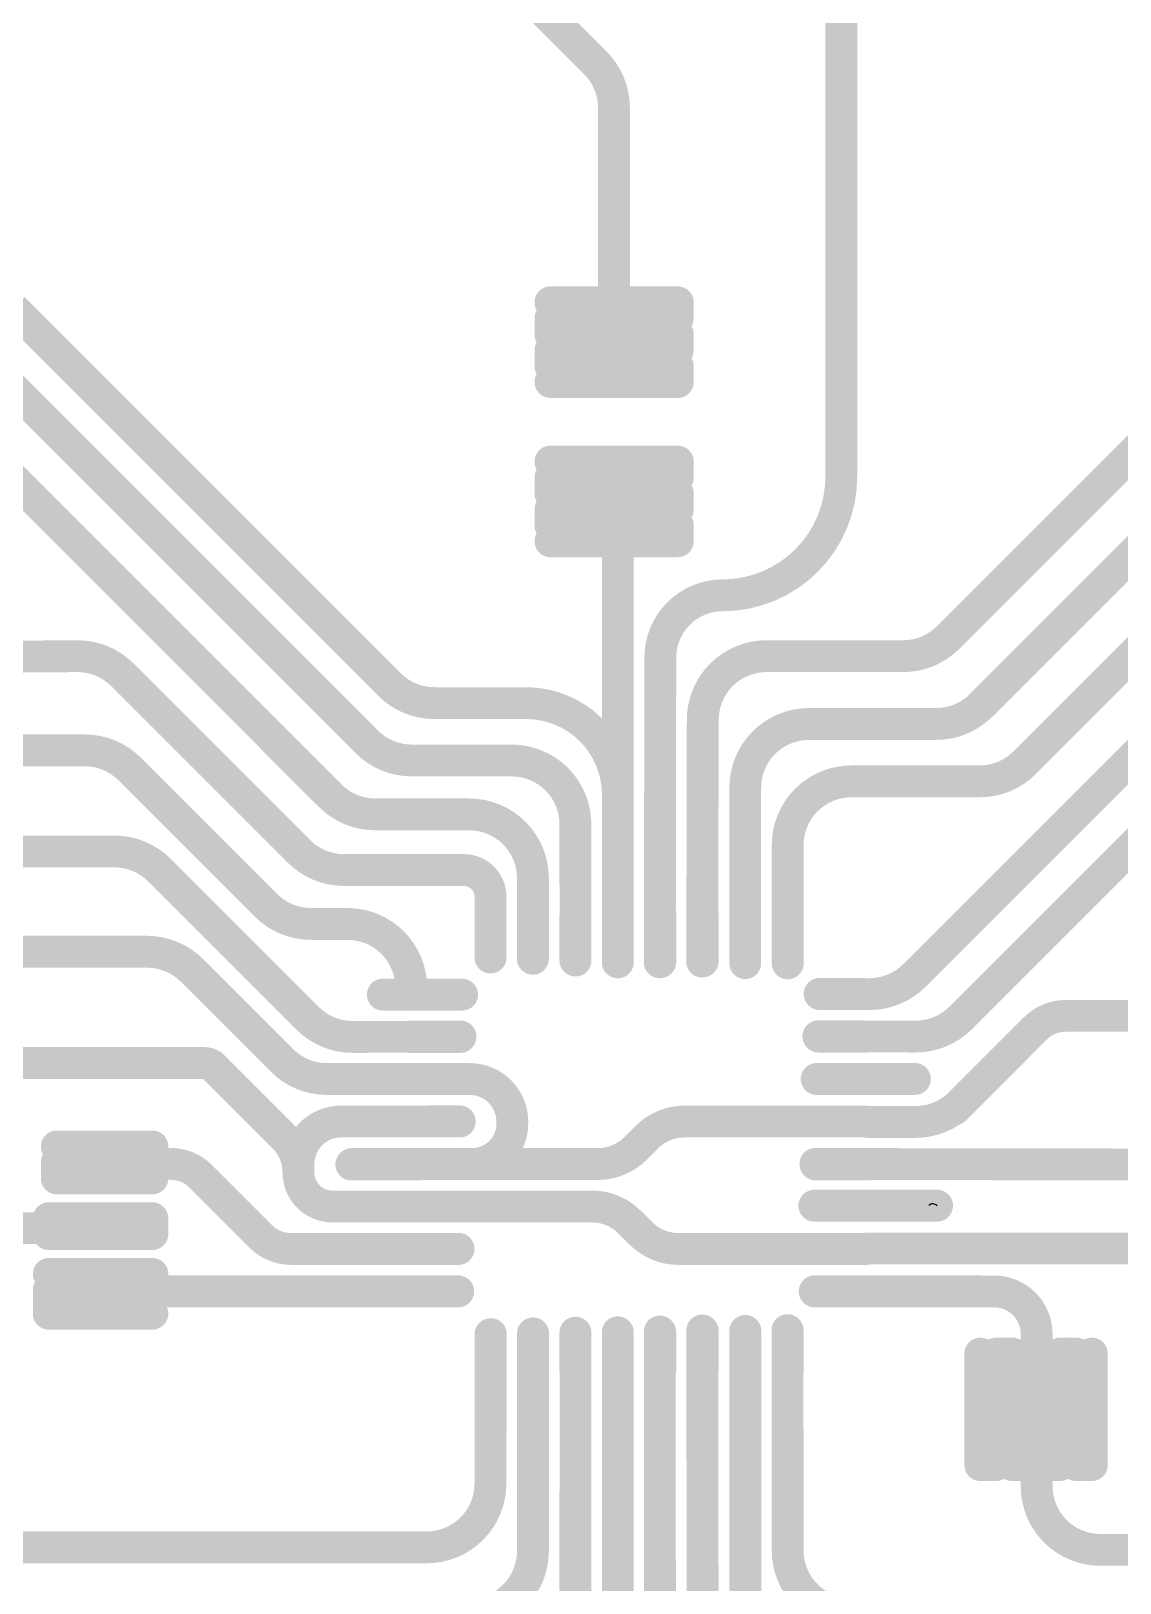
# Model space of a CAD drawing. Extents: x 0 to 100, y 4 to 80.
# Drawn here: x 40.61 to 61.13, y 31.08 to 60.31 of the extents above; entities that cross this region are included whole.
import ezdxf

# ---------------------------------------------------------------- set-up
doc = ezdxf.new("R2010")
doc.units = 0
doc.layers.add('1', color=14, linetype='CONTINUOUS')
doc.layers.add('19', color=54, linetype='CONTINUOUS')

msp = doc.modelspace()

# ---------------------------------------------------------------- linework, layer by layer
at = {"layer": '1', "const_width": 0.6}
for points in [[(59.3342, 46.529), (88.6538, 75.8485)], [(55.88, 51.9173), (55.88, 72.39)], [(58.5155, 47.6097), (80.9285, 70.0228)], [(51.2459, 59.7111), (44.8015, 66.1555)], [(57.259, 42.5215), (80.426, 65.6885)], [(57.8932, 48.887), (68.2285, 59.2223)], [(51.5974, 54.2427), (51.5974, 58.8626)], [(58.1292, 41.7215), (71.9363, 55.5285)], [(47.3653, 48.0027), (40.2793, 55.0887)], [(50.4, 55.2), (52.8, 55.2)], [(52.8, 55.2), (52.8, 54.9)], [(52.8, 54.9), (50.4, 54.9)], [(50.4, 54.9), (50.4, 54.6)], [(50.4, 54.6), (52.8, 54.6)], [(52.8, 54.6), (52.8, 54.3)], [(52.8, 54.3), (50.4, 54.3)], [(50.4, 54.3), (50.4, 54)], [(50.4, 54), (52.8, 54)], [(52.8, 54), (52.8, 53.7)], [(46.9395, 46.922), (40.11, 53.7515)], [(52.8, 53.7), (50.4, 53.7)], [(46.2518, 45.9067), (39.4222, 52.7363)], [(50.4, 52.2), (52.8, 52.2)], [(52.8, 52.2), (52.8, 51.9)], [(52.8, 51.9), (50.4, 51.9)], [(50.4, 51.9), (50.4, 51.6)], [(50.4, 51.6), (52.8, 51.6)], [(52.8, 51.6), (52.8, 51.3)], [(52.8, 51.3), (50.4, 51.3)], [(50.4, 51.3), (50.4, 51)], [(51.67, 51.2674), (51.67, 45.925)], [(50.4, 51), (52.8, 51)], [(52.8, 51), (52.8, 50.7)], [(52.8, 50.7), (50.4, 50.7)], [(41.4884, 48.5355), (37.153, 48.5027)], [(54.47, 48.5355), (57.0447, 48.5355)], [(52.461, 42.769), (52.47, 48.5072)], [(45.6623, 44.8587), (42.337, 48.184)], [(48.2138, 47.6513), (49.9438, 47.6513)], [(53.26, 42.782), (53.27, 47.3355)], [(55.27, 47.2583), (57.6669, 47.2583)], [(41.6247, 46.7617), (37.153, 46.7617)], [(49.67, 46.5705), (47.7881, 46.5705)], [(45.04, 43.8435), (42.4732, 46.4103)], [(51.67, 45.925), (51.669, 42.769)], [(54.069, 42.754), (54.07, 46.0583)], [(56.07, 46.1775), (58.4857, 46.1775)], [(48.87, 45.5553), (47.1003, 45.5553)], [(50.872, 42.802), (50.87, 45.3705)], [(42.1867, 44.857), (37.153, 44.857)], [(54.87, 42.749), (54.87, 44.9775)], [(45.826, 41.7147), (43.0352, 44.5055)], [(48.77, 44.5072), (46.5108, 44.5072)], [(50.07, 42.837), (50.07, 44.3553)], [(49.27, 44.0072), (49.27, 42.861)], [(49.272, 42.859), (49.27, 43.6626)], [(50.07, 43.6626), (50.069, 42.836)], [(50.87, 43.6626), (50.87, 42.804)], [(51.67, 42.77), (51.67, 43.6626)], [(52.47, 43.6626), (52.47, 42.778)], [(53.27, 43.6626), (53.27, 42.792)], [(54.07, 43.6626), (54.07, 42.755)], [(54.87, 43.6626), (54.87, 42.749)], [(46.5774, 43.492), (45.8886, 43.492)], [(42.7984, 42.968), (38.907, 42.968)], [(45.342, 40.9215), (43.647, 42.6165)], [(47.242, 42.161), (48.736, 42.161)], [(47.7774, 42.17), (47.7774, 42.292)], [(55.472, 42.176), (56.4104, 42.17)], [(56.3626, 42.17), (55.478, 42.17)], [(58.126, 40.1135), (59.5379, 41.5254)], [(60.1036, 41.7598), (62.6048, 41.7598)], [(48.706, 41.37), (46.6746, 41.3633)], [(47.7611, 41.3633), (48.6992, 41.3633)], [(55.448, 41.376), (57.2807, 41.37)], [(56.3626, 41.37), (55.454, 41.37)], [(39.421, 40.872), (43.885, 40.872)], [(44.0527, 40.8025), (45.3756, 39.4796)], [(46.1906, 40.57), (47.7774, 40.57)], [(46.9992, 40.57), (47.7774, 40.57)], [(48.8818, 40.57), (47.7774, 40.57)], [(55.416, 40.572), (57.267, 40.572)], [(58.0088, 39.9963), (58.126, 40.1135)], [(46.4535, 39.77), (48.692, 39.773)], [(48.689, 39.77), (47.7774, 39.77)], [(49.6818, 39.7258), (49.6818, 39.77)], [(56.3626, 39.77), (52.924, 39.77)], [(56.3706, 39.762), (57.2774, 39.762)], [(52.2169, 39.4771), (52.0026, 39.2629)], [(41.1, 39.3), (42.9, 39.3)], [(42.9, 39.3), (42.9, 39)], [(42.9, 39), (41.1, 39)], [(41.1, 39), (41.1, 38.7)], [(41.8445, 38.9725), (43.2461, 38.9725)], [(45.6535, 38.8088), (45.6535, 38.97)], [(46.649, 38.96), (48.926, 38.97)], [(47.7774, 38.97), (46.659, 38.97)], [(51.2955, 38.97), (47.7774, 38.97)], [(55.392, 38.971), (62.6048, 38.9597)], [(56.3873, 38.9597), (55.4032, 38.9597)], [(41.1, 38.7), (42.9, 38.7)], [(43.8118, 38.7382), (44.9457, 37.6043)], [(47.7774, 38.17), (46.2923, 38.17)], [(47.7774, 38.17), (51.1835, 38.17)], [(55.372, 38.185), (57.685, 38.185)], [(41.7908, 37.7608), (39.2625, 37.7608)], [(40.95, 37.95), (42.9, 37.95)], [(42.9, 37.95), (42.9, 37.65)], [(51.8906, 37.8771), (52.1049, 37.6629)], [(42.9, 37.65), (40.95, 37.65)], [(45.5114, 37.37), (48.669, 37.371)], [(48.668, 37.37), (47.7774, 37.37)], [(52.812, 37.37), (56.3626, 37.37)], [(56.3825, 37.3783), (70.8575, 37.3783)], [(40.95, 36.9), (42.9, 36.9)], [(42.9, 36.9), (42.9, 36.6)], [(42.9, 36.6), (40.95, 36.6)], [(40.95, 36.6), (40.95, 36.15)], [(41.847, 36.57), (48.663, 36.572)], [(48.661, 36.57), (47.7774, 36.57)], [(55.378, 36.572), (58.76, 36.57)], [(56.3626, 36.57), (55.38, 36.57)], [(40.95, 36.15), (42.9, 36.15)], [(49.277, 35.766), (49.27, 32.95)], [(49.27, 35.0774), (49.27, 35.759)], [(50.074, 35.78), (50.07, 31.68)], [(50.07, 35.0774), (50.07, 35.776)], [(50.872, 35.794), (50.87, 30.41)], [(50.87, 35.0774), (50.87, 35.792)], [(51.669, 35.8), (51.67, 29.14)], [(51.67, 35.0774), (51.67, 35.799)], [(52.461, 35.814), (52.47, 11.4558)], [(52.47, 35.0774), (52.47, 35.805)], [(53.26, 35.834), (53.27, 29.0048)], [(53.27, 35.0774), (53.27, 35.824)], [(54.073, 35.827), (54.07, 30.3475)], [(54.07, 35.0774), (54.07, 35.824)], [(54.866, 35.841), (54.87, 31.6903)], [(54.87, 35.0774), (54.87, 35.837)], [(59.56, 35.77), (59.56, 34.29)], [(58.5, 33.3), (58.5, 35.4)], [(59.1, 35.4), (58.8, 35.4)], [(58.8, 35.4), (58.8, 33.3)], [(59.1, 33.3), (59.1, 35.4)], [(59.7, 35.4), (59.4, 35.4)], [(59.4, 35.4), (59.4, 33.3)], [(59.7, 33.3), (59.7, 35.4)], [(60.3, 35.4), (60, 35.4)], [(60, 35.4), (60, 33.3)], [(60.3, 33.3), (60.3, 35.4)], [(60.6, 35.4), (60.6, 33.3)], [(59.56, 34.29), (59.56, 32.902)], [(58.8, 33.3), (58.5, 33.3)], [(59.4, 33.3), (59.1, 33.3)], [(60, 33.3), (59.7, 33.3)], [(60.6, 33.3), (60.3, 33.3)], [(48.07, 31.75), (31.4938, 31.75)], [(60.76, 31.702), (66.5094, 31.702)]]:
    msp.add_lwpolyline(points, dxfattribs=at)
at = {"layer": '1'}
for points, const_width in [([(51.5974, 58.8626, 0.1989), (51.2459, 59.7111)], 0.6), ([(51.352, 59.8172, 1), (51.1398, 59.605)], 0.3), ([(51.1398, 59.605, 1), (51.352, 59.8172)], 0.3), ([(51.7474, 58.8626, 1), (51.4474, 58.8626)], 0.3), ([(51.4474, 58.8626, 1), (51.7474, 58.8626)], 0.3), ([(50.4, 55.35, 1), (50.4, 55.05)], 0.3), ([(52.95, 55.2, 1), (52.65, 55.2)], 0.3), ([(52.8, 55.05, 1), (52.8, 55.35)], 0.3), ([(50.4, 55.05, 1), (50.4, 54.75)], 0.3), ([(50.55, 54.9, 1), (50.25, 54.9)], 0.3), ([(52.65, 54.9, 1), (52.95, 54.9)], 0.3), ([(52.8, 54.75, 1), (52.8, 55.05)], 0.3), ([(50.4, 54.75, 1), (50.4, 54.45)], 0.3), ([(50.25, 54.6, 1), (50.55, 54.6)], 0.3), ([(52.95, 54.6, 1), (52.65, 54.6)], 0.3), ([(52.8, 54.45, 1), (52.8, 54.75)], 0.3), ([(50.4, 54.45, 1), (50.4, 54.15)], 0.3), ([(50.55, 54.3, 1), (50.25, 54.3)], 0.3), ([(51.4474, 54.2427, 1), (51.7474, 54.2427)], 0.3), ([(52.65, 54.3, 1), (52.95, 54.3)], 0.3), ([(52.8, 54.15, 1), (52.8, 54.45)], 0.3), ([(50.4, 54.15, 1), (50.4, 53.85)], 0.3), ([(50.25, 54, 1), (50.55, 54)], 0.3), ([(52.95, 54, 1), (52.65, 54)], 0.3), ([(52.8, 53.85, 1), (52.8, 54.15)], 0.3), ([(50.4, 53.85, 1), (50.4, 53.55)], 0.3), ([(52.65, 53.7, 1), (52.95, 53.7)], 0.3), ([(52.8, 53.55, 1), (52.8, 53.85)], 0.3), ([(50.4, 52.35, 1), (50.4, 52.05)], 0.3), ([(52.95, 52.2, 1), (52.65, 52.2)], 0.3), ([(52.8, 52.05, 1), (52.8, 52.35)], 0.3), ([(50.4, 52.05, 1), (50.4, 51.75)], 0.3), ([(50.55, 51.9, 1), (50.25, 51.9)], 0.3), ([(52.65, 51.9, 1), (52.95, 51.9)], 0.3), ([(52.8, 51.75, 1), (52.8, 52.05)], 0.3), ([(53.6445, 49.6818, 0.4142), (55.88, 51.9173)], 0.6), ([(56.03, 51.9173, 1), (55.73, 51.9173)], 0.3), ([(55.73, 51.9173, 1), (56.03, 51.9173)], 0.3), ([(50.4, 51.75, 1), (50.4, 51.45)], 0.3), ([(50.25, 51.6, 1), (50.55, 51.6)], 0.3), ([(51.7034, 51.5488, 1), (51.4913, 51.3366)], 0.3), ([(51.67, 51.2674, 0.1989), (51.5974, 51.4427)], 0.6), ([(52.95, 51.6, 1), (52.65, 51.6)], 0.3), ([(52.8, 51.45, 1), (52.8, 51.75)], 0.3), ([(50.4, 51.45, 1), (50.4, 51.15)], 0.3), ([(50.55, 51.3, 1), (50.25, 51.3)], 0.3), ([(51.82, 51.2674, 1), (51.52, 51.2674)], 0.3), ([(52.65, 51.3, 1), (52.95, 51.3)], 0.3), ([(52.8, 51.15, 1), (52.8, 51.45)], 0.3), ([(50.4, 51.15, 1), (50.4, 50.85)], 0.3), ([(51.52, 51.2674, 1), (51.82, 51.2674)], 0.3), ([(52.95, 51, 1), (52.65, 51)], 0.3), ([(52.8, 50.85, 1), (52.8, 51.15)], 0.3), ([(50.25, 51, 1), (50.55, 51)], 0.3), ([(50.4, 50.85, 1), (50.4, 50.55)], 0.3), ([(52.8, 50.55, 1), (52.8, 50.85)], 0.3), ([(52.65, 50.7, 1), (52.95, 50.7)], 0.3), ([(53.6445, 49.6818, 0.4142), (52.47, 48.5072)], 0.6), ([(53.6445, 49.8317, 1), (53.6445, 49.5318)], 0.3), ([(53.6445, 49.5318, 1), (53.6445, 49.8317)], 0.3), ([(57.0447, 48.5355, 0.1989), (57.8932, 48.887)], 0.6), ([(57.7872, 48.993, 1), (57.9993, 48.7809)], 0.3), ([(57.9993, 48.7809, 1), (57.7872, 48.993)], 0.3), ([(42.337, 48.184, 0.1989), (41.4884, 48.5355)], 0.6), ([(41.4884, 48.6855, 1), (41.4884, 48.3855)], 0.3), ([(41.4896, 48.3855, 1), (41.4873, 48.6855)], 0.3), ([(54.47, 48.5355, 0.4142), (53.27, 47.3355)], 0.6), ([(54.47, 48.6855, 1), (54.47, 48.3855)], 0.3), ([(54.47, 48.3855, 1), (54.47, 48.6855)], 0.3), ([(57.0447, 48.6855, 1), (57.0447, 48.3855)], 0.3), ([(57.0447, 48.3855, 1), (57.0447, 48.6855)], 0.3), ([(52.62, 48.507, 1), (52.32, 48.5075)], 0.3), ([(52.32, 48.5072, 1), (52.62, 48.5072)], 0.3), ([(42.443, 48.2901, 1), (42.2309, 48.078)], 0.3), ([(42.2309, 48.078, 1), (42.443, 48.2901)], 0.3), ([(47.3653, 48.0027, 0.1989), (48.2138, 47.6513)], 0.6), ([(47.4713, 48.1088, 1), (47.2592, 47.8967)], 0.3), ([(47.2592, 47.8967, 1), (47.4713, 48.1088)], 0.3), ([(48.2138, 47.8013, 1), (48.2138, 47.5013)], 0.3), ([(48.2138, 47.5013, 1), (48.2138, 47.8013)], 0.3), ([(51.67, 45.925, 0.4142), (49.9438, 47.6513)], 0.6), ([(49.9438, 47.8013, 1), (49.9438, 47.5013)], 0.3), ([(49.9438, 47.5013, 1), (49.9438, 47.8013)], 0.3), ([(57.6669, 47.2583, 0.1989), (58.5155, 47.6097)], 0.6), ([(58.4094, 47.7158, 1), (58.6215, 47.5037)], 0.3), ([(58.6215, 47.5037, 1), (58.4094, 47.7158)], 0.3), ([(53.42, 47.3352, 1), (53.12, 47.3358)], 0.3), ([(53.12, 47.3355, 1), (53.42, 47.3355)], 0.3), ([(55.27, 47.2583, 0.4142), (54.07, 46.0583)], 0.6), ([(55.27, 47.4083, 1), (55.27, 47.1083)], 0.3), ([(55.27, 47.1083, 1), (55.27, 47.4083)], 0.3), ([(57.6669, 47.4083, 1), (57.6669, 47.1083)], 0.3), ([(57.6669, 47.1083, 1), (57.6669, 47.4083)], 0.3), ([(46.9395, 46.922, 0.1989), (47.7881, 46.5705)], 0.6), ([(47.0456, 47.028, 1), (46.8335, 46.8159)], 0.3), ([(46.8335, 46.8159, 1), (47.0456, 47.028)], 0.3), ([(42.4732, 46.4103, 0.1989), (41.6247, 46.7617)], 0.6), ([(41.6247, 46.9117, 1), (41.6247, 46.6118)], 0.3), ([(41.6247, 46.6118, 1), (41.6247, 46.9117)], 0.3), ([(47.7881, 46.7205, 1), (47.7881, 46.4205)], 0.3), ([(47.7881, 46.4205, 1), (47.7881, 46.7205)], 0.3), ([(50.87, 45.3705, 0.4142), (49.67, 46.5705)], 0.6), ([(49.67, 46.7205, 1), (49.67, 46.4205)], 0.3), ([(49.67, 46.4205, 1), (49.67, 46.7205)], 0.3), ([(58.4857, 46.1775, 0.1989), (59.3342, 46.529)], 0.6), ([(59.2282, 46.635, 1), (59.4403, 46.4229)], 0.3), ([(59.4403, 46.4229, 1), (59.2282, 46.635)], 0.3), ([(42.5793, 46.5163, 1), (42.3672, 46.3042)], 0.3), ([(42.3672, 46.3042, 1), (42.5793, 46.5163)], 0.3), ([(46.2518, 45.9067, 0.1989), (47.1003, 45.5553)], 0.6), ([(46.3578, 46.0128, 1), (46.1457, 45.8007)], 0.3), ([(51.82, 45.925, 1), (51.52, 45.925)], 0.3), ([(54.22, 46.0582, 1), (53.92, 46.0583)], 0.3), ([(53.92, 46.0583, 1), (54.22, 46.0583)], 0.3), ([(56.07, 46.1775, 0.4142), (54.87, 44.9775)], 0.6), ([(56.07, 46.3275, 1), (56.07, 46.0275)], 0.3), ([(56.07, 46.0275, 1), (56.07, 46.3275)], 0.3), ([(58.4857, 46.3275, 1), (58.4857, 46.0275)], 0.3), ([(58.4857, 46.0275, 1), (58.4857, 46.3275)], 0.3), ([(46.1457, 45.8007, 1), (46.3578, 46.0128)], 0.3), ([(51.52, 45.925, 1), (51.82, 45.925)], 0.3), ([(51.52, 45.925, 1), (51.82, 45.925)], 0.3), ([(47.1003, 45.7052, 1), (47.1003, 45.4053)], 0.3), ([(47.1003, 45.4053, 1), (47.1003, 45.7052)], 0.3), ([(50.07, 44.3553, 0.4142), (48.87, 45.5553)], 0.6), ([(48.87, 45.7052, 1), (48.87, 45.4053)], 0.3), ([(48.87, 45.4053, 1), (48.87, 45.7052)], 0.3), ([(51.02, 45.3706, 1), (50.72, 45.3704)], 0.3), ([(50.72, 45.3705, 1), (51.02, 45.3705)], 0.3), ([(43.0352, 44.5055, 0.1989), (42.1867, 44.857)], 0.6), ([(42.1867, 45.007, 1), (42.1867, 44.707)], 0.3), ([(42.1867, 44.707, 1), (42.1867, 45.007)], 0.3), ([(45.6623, 44.8587, 0.1989), (46.5108, 44.5072)], 0.6), ([(45.7683, 44.9648, 1), (45.5562, 44.7527)], 0.3), ([(45.5562, 44.7527, 1), (45.7683, 44.9648)], 0.3), ([(55.02, 44.9775, 1), (54.72, 44.9775)], 0.3), ([(54.72, 44.9775, 1), (55.02, 44.9775)], 0.3), ([(43.1413, 44.6116, 1), (42.9292, 44.3995)], 0.3), ([(42.9292, 44.3995, 1), (43.1413, 44.6116)], 0.3), ([(46.5108, 44.6572, 1), (46.5108, 44.3573)], 0.3), ([(46.5108, 44.3573, 1), (46.5108, 44.6572)], 0.3), ([(49.27, 44.0072, 0.4142), (48.77, 44.5072)], 0.6), ([(48.77, 44.6572, 1), (48.77, 44.3573)], 0.3), ([(48.77, 44.3573, 1), (48.77, 44.6572)], 0.3), ([(50.22, 44.3553, 1), (49.92, 44.3553)], 0.3), ([(49.92, 44.3553, 1), (50.22, 44.3553)], 0.3), ([(45.04, 43.8435, 0.1989), (45.8886, 43.492)], 0.6), ([(45.1461, 43.9495, 1), (44.934, 43.7374)], 0.3), ([(49.42, 44.0072, 1), (49.12, 44.0072)], 0.3), ([(49.12, 44.0072, 1), (49.42, 44.0072)], 0.3), ([(44.934, 43.7374, 1), (45.1461, 43.9495)], 0.3), ([(49.42, 43.663, 1), (49.12, 43.6622)], 0.3), ([(50.22, 43.6624, 1), (49.92, 43.6628)], 0.3), ([(51.02, 43.6626, 1), (50.72, 43.6626)], 0.3), ([(51.82, 43.6626, 1), (51.52, 43.6626)], 0.3), ([(52.62, 43.6626, 1), (52.32, 43.6626)], 0.3), ([(53.42, 43.6626, 1), (53.12, 43.6626)], 0.3), ([(54.22, 43.6626, 1), (53.92, 43.6626)], 0.3), ([(55.02, 43.6626, 1), (54.72, 43.6626)], 0.3), ([(45.8886, 43.642, 1), (45.8886, 43.342)], 0.3), ([(45.8886, 43.342, 1), (45.8886, 43.642)], 0.3), ([(47.7774, 42.292, 0.4142), (46.5774, 43.492)], 0.6), ([(46.5774, 43.642, 1), (46.5774, 43.342)], 0.3), ([(46.5774, 43.342, 1), (46.5774, 43.642)], 0.3), ([(43.647, 42.6165, 0.1989), (42.7984, 42.968)], 0.6), ([(42.7984, 43.118, 1), (42.7984, 42.818)], 0.3), ([(42.7984, 42.818, 1), (42.7984, 43.118)], 0.3), ([(49.27, 42.861, 0.4142), (49.272, 42.859)], 0.6), ([(49.42, 42.861, 1), (49.12, 42.861)], 0.3), ([(49.12, 42.861, 1), (49.42, 42.861)], 0.3), ([(49.122, 42.8586, 1), (49.422, 42.8594)], 0.3), ([(49.272, 42.709, 1), (49.272, 43.009)], 0.3), ([(50.069, 42.836, 0.4142), (50.07, 42.837)], 0.6), ([(50.069, 42.986, 1), (50.069, 42.686)], 0.3), ([(49.919, 42.8362, 1), (50.219, 42.8358)], 0.3), ([(50.22, 42.837, 1), (49.92, 42.837)], 0.3), ([(49.92, 42.837, 1), (50.22, 42.837)], 0.3), ([(50.87, 42.804, 0.4142), (50.872, 42.802)], 0.6), ([(51.02, 42.804, 1), (50.72, 42.804)], 0.3), ([(50.872, 42.652, 1), (50.872, 42.952)], 0.3), ([(51.669, 42.769, 0.4142), (51.67, 42.77)], 0.6), ([(51.669, 42.919, 1), (51.669, 42.619)], 0.3), ([(51.82, 42.77, 1), (51.52, 42.77)], 0.3), ([(52.461, 42.769, 0.4142), (52.47, 42.778)], 0.6), ([(52.461, 42.919, 1), (52.461, 42.619)], 0.3), ([(52.62, 42.778, 1), (52.32, 42.778)], 0.3), ([(53.26, 42.782, 0.4142), (53.27, 42.792)], 0.6), ([(53.26, 42.932, 1), (53.26, 42.632)], 0.3), ([(53.42, 42.792, 1), (53.12, 42.792)], 0.3), ([(54.069, 42.754, 0.4142), (54.07, 42.755)], 0.6), ([(54.069, 42.904, 1), (54.069, 42.604)], 0.3), ([(54.22, 42.755, 1), (53.92, 42.755)], 0.3), ([(43.753, 42.7226, 1), (43.5409, 42.5105)], 0.3), ([(43.5409, 42.5105, 1), (43.753, 42.7226)], 0.3), ([(50.72, 42.804, 1), (51.02, 42.804)], 0.3), ([(50.722, 42.8019, 1), (51.022, 42.8021)], 0.3), ([(51.519, 42.769, 1), (51.819, 42.769)], 0.3), ([(51.52, 42.77, 1), (51.82, 42.77)], 0.3), ([(52.311, 42.7692, 1), (52.611, 42.7688)], 0.3), ([(52.32, 42.778, 1), (52.62, 42.778)], 0.3), ([(53.11, 42.7823, 1), (53.41, 42.7817)], 0.3), ([(53.12, 42.792, 1), (53.42, 42.792)], 0.3), ([(53.919, 42.754, 1), (54.219, 42.754)], 0.3), ([(53.92, 42.755, 1), (54.22, 42.755)], 0.3), ([(54.72, 42.749, 1), (55.02, 42.749)], 0.3), ([(54.72, 42.749, 1), (55.02, 42.749)], 0.3), ([(56.4104, 42.17, 0.1989), (57.259, 42.5215)], 0.6), ([(57.1529, 42.6275, 1), (57.365, 42.4154)], 0.3), ([(57.365, 42.4154, 1), (57.1529, 42.6275)], 0.3), ([(47.242, 42.311, 1), (47.242, 42.011)], 0.3), ([(47.9274, 42.292, 1), (47.6274, 42.292)], 0.3), ([(47.6274, 42.292, 1), (47.9274, 42.292)], 0.3), ([(48.736, 42.011, 1), (48.736, 42.311)], 0.3), ([(55.472, 42.176, 0.4142), (55.478, 42.17)], 0.6), ([(55.622, 42.176, 1), (55.322, 42.176)], 0.3), ([(55.473, 42.326, 1), (55.471, 42.026)], 0.3), ([(55.478, 42.32, 1), (55.478, 42.02)], 0.3), ([(55.478, 42.02, 1), (55.478, 42.32)], 0.3), ([(56.4104, 42.32, 1), (56.4104, 42.02)], 0.3), ([(56.3626, 42.02, 1), (56.3626, 42.32)], 0.3), ([(56.4095, 42.02, 1), (56.4114, 42.32)], 0.3), ([(47.6274, 42.17, 1), (47.9274, 42.17)], 0.3), ([(45.826, 41.7147, 0.1989), (46.6746, 41.3633)], 0.6), ([(45.9321, 41.8208, 1), (45.72, 41.6087)], 0.3), ([(45.72, 41.6087, 1), (45.9321, 41.8208)], 0.3), ([(57.2807, 41.37, 0.1989), (58.1292, 41.7215)], 0.6), ([(58.0232, 41.8275, 1), (58.2353, 41.6154)], 0.3), ([(58.2353, 41.6154, 1), (58.0232, 41.8275)], 0.3), ([(60.1036, 41.7598, 0.1989), (59.5379, 41.5254)], 0.6), ([(59.644, 41.4194, 1), (59.4319, 41.6315)], 0.3), ([(60.1036, 41.9098, 1), (60.1036, 41.6098)], 0.3), ([(60.1036, 41.6098, 1), (60.1036, 41.9097)], 0.3), ([(46.6741, 41.5132, 1), (46.6751, 41.2133)], 0.3), ([(46.6746, 41.2133, 1), (46.6746, 41.5132)], 0.3), ([(47.7611, 41.3633, 0.1989), (47.7774, 41.37)], 0.6), ([(47.7611, 41.5132, 1), (47.7611, 41.2133)], 0.3), ([(47.7611, 41.5132, 1), (47.7611, 41.2133)], 0.3), ([(47.8835, 41.2639, 1), (47.6713, 41.4761)], 0.3), ([(48.6992, 41.3633, 0.4142), (48.706, 41.37)], 0.6), ([(48.6992, 41.5132, 1), (48.6992, 41.2133)], 0.3), ([(48.856, 41.37, 1), (48.556, 41.37)], 0.3), ([(48.6992, 41.2133, 1), (48.6992, 41.5132)], 0.3), ([(48.7065, 41.22, 1), (48.7055, 41.52)], 0.3), ([(55.448, 41.376, 0.4142), (55.454, 41.37)], 0.6), ([(55.598, 41.376, 1), (55.298, 41.376)], 0.3), ([(55.4485, 41.526, 1), (55.4475, 41.226)], 0.3), ([(55.454, 41.52, 1), (55.454, 41.22)], 0.3), ([(55.454, 41.22, 1), (55.454, 41.52)], 0.3), ([(56.3626, 41.22, 1), (56.3626, 41.52)], 0.3), ([(57.2807, 41.52, 1), (57.2807, 41.22)], 0.3), ([(57.2802, 41.22, 1), (57.2812, 41.52)], 0.3), ([(59.4319, 41.6315, 1), (59.644, 41.4194)], 0.3), ([(45.342, 40.9215, 0.1989), (46.1906, 40.57)], 0.6), ([(45.4481, 41.0275, 1), (45.236, 40.8154)], 0.3), ([(44.0527, 40.8025, 0.1989), (43.885, 40.872)], 0.6), ([(43.885, 41.022, 1), (43.885, 40.722)], 0.3), ([(43.885, 40.722, 1), (43.885, 41.022)], 0.3), ([(44.1588, 40.9086, 1), (43.9467, 40.6965)], 0.3), ([(43.9467, 40.6965, 1), (44.1588, 40.9086)], 0.3), ([(45.236, 40.8154, 1), (45.4481, 41.0275)], 0.3), ([(46.1906, 40.72, 1), (46.1906, 40.42)], 0.3), ([(46.1906, 40.42, 1), (46.1906, 40.72)], 0.3), ([(46.9992, 40.72, 1), (46.9992, 40.42)], 0.3), ([(47.7774, 40.72, 1), (47.7774, 40.42)], 0.3), ([(47.7774, 40.42, 1), (47.7774, 40.72)], 0.3), ([(47.7774, 40.42, 1), (47.7774, 40.72)], 0.3), ([(49.6818, 39.77, 0.4142), (48.8818, 40.57)], 0.6), ([(48.8818, 40.72, 1), (48.8818, 40.42)], 0.3), ([(48.8818, 40.42, 1), (48.8818, 40.72)], 0.3), ([(55.416, 40.722, 1), (55.416, 40.422)], 0.3), ([(57.267, 40.422, 1), (57.267, 40.722)], 0.3), ([(57.2774, 39.762, 0.1989), (58.126, 40.1135)], 0.6), ([(58.0199, 40.2195, 1), (58.232, 40.0074)], 0.3), ([(58.232, 40.0074, 1), (58.0199, 40.2195)], 0.3), ([(58.232, 40.0074, 1), (58.0199, 40.2195)], 0.3), ([(46.4535, 39.77, 0.4142), (45.6535, 38.97)], 0.6), ([(46.4533, 39.92, 1), (46.4537, 39.62)], 0.3), ([(46.4535, 39.62, 1), (46.4535, 39.92)], 0.3), ([(47.7774, 39.92, 1), (47.7774, 39.62)], 0.3), ([(48.689, 39.77, 0.4142), (48.692, 39.773)], 0.6), ([(48.689, 39.92, 1), (48.689, 39.62)], 0.3), ([(48.842, 39.773, 1), (48.542, 39.773)], 0.3), ([(48.689, 39.62, 1), (48.689, 39.92)], 0.3), ([(48.6922, 39.623, 1), (48.6918, 39.923)], 0.3), ([(49.8317, 39.77, 1), (49.5318, 39.77)], 0.3), ([(52.924, 39.77, 0.1989), (52.2169, 39.4771)], 0.6), ([(52.924, 39.92, 1), (52.924, 39.62)], 0.3), ([(52.924, 39.62, 1), (52.924, 39.92)], 0.3), ([(56.3626, 39.77, 0.4142), (56.3706, 39.762)], 0.6), ([(56.5126, 39.77, 1), (56.2126, 39.77)], 0.3), ([(56.3706, 39.912, 1), (56.3706, 39.612)], 0.3), ([(56.3626, 39.62, 1), (56.3626, 39.92)], 0.3), ([(56.3706, 39.612, 1), (56.3706, 39.912)], 0.3), ([(57.2774, 39.912, 1), (57.2774, 39.612)], 0.3), ([(57.2774, 39.612, 1), (57.2774, 39.912)], 0.3), ([(57.9027, 40.1024, 1), (58.1149, 39.8902)], 0.3), ([(45.4817, 39.5857, 1), (45.2695, 39.3736)], 0.3), ([(45.6535, 38.8088, 0.1989), (45.3756, 39.4796)], 0.6), ([(48.926, 38.97, 0.4142), (49.6818, 39.7258)], 0.6), ([(49.8317, 39.7258, 1), (49.5318, 39.7258)], 0.3), ([(49.5318, 39.77, 1), (49.8317, 39.77)], 0.3), ([(49.5318, 39.7258, 1), (49.8317, 39.7258)], 0.3), ([(52.3229, 39.371, 1), (52.1108, 39.5832)], 0.3), ([(41.1, 39.45, 1), (41.1, 39.15)], 0.3), ([(43.05, 39.3, 1), (42.75, 39.3)], 0.3), ([(42.9, 39.15, 1), (42.9, 39.45)], 0.3), ([(45.2695, 39.3736, 1), (45.4817, 39.5857)], 0.3), ([(51.2955, 38.97, 0.1989), (52.0026, 39.2629)], 0.6), ([(51.8966, 39.369, 1), (52.1087, 39.1568)], 0.3), ([(52.1087, 39.1568, 1), (51.8966, 39.369)], 0.3), ([(52.1108, 39.5832, 1), (52.3229, 39.371)], 0.3), ([(41.1, 39.15, 1), (41.1, 38.85)], 0.3), ([(41.25, 39, 1), (40.95, 39)], 0.3), ([(41.8445, 39.1225, 1), (41.8445, 38.8225)], 0.3), ([(42.9, 38.85, 1), (42.9, 39.15)], 0.3), ([(43.8118, 38.7382, 0.1989), (43.2461, 38.9725)], 0.6), ([(43.2461, 39.1225, 1), (43.2461, 38.8225)], 0.3), ([(43.2461, 38.8225, 1), (43.2461, 39.1225)], 0.3), ([(45.8035, 38.97, 1), (45.5035, 38.97)], 0.3), ([(46.659, 38.97, 0.4142), (46.649, 38.96)], 0.6), ([(46.6483, 39.11, 1), (46.6497, 38.81)], 0.3), ([(46.659, 39.12, 1), (46.659, 38.82)], 0.3), ([(46.659, 38.82, 1), (46.659, 39.12)], 0.3), ([(47.7774, 39.12, 1), (47.7774, 38.82)], 0.3), ([(47.7774, 38.82, 1), (47.7774, 39.12)], 0.3), ([(48.926, 39.12, 1), (48.926, 38.82)], 0.3), ([(48.9267, 38.82, 1), (48.9253, 39.12)], 0.3), ([(51.2955, 39.12, 1), (51.2955, 38.82)], 0.3), ([(51.2955, 38.82, 1), (51.2955, 39.12)], 0.3), ([(55.392, 38.971, 0.4142), (55.4032, 38.9597)], 0.6), ([(55.542, 38.971, 1), (55.242, 38.971)], 0.3), ([(55.3922, 39.121, 1), (55.3918, 38.821)], 0.3), ([(55.4032, 39.1097, 1), (55.4032, 38.8098)], 0.3), ([(55.4032, 38.8098, 1), (55.4032, 39.1097)], 0.3), ([(56.3626, 38.97, 0.1989), (56.3873, 38.9597)], 0.6), ([(56.4687, 39.0761, 1), (56.2565, 38.8639)], 0.3), ([(56.3873, 38.8098, 1), (56.3873, 39.1097)], 0.3), ([(56.3873, 38.8098, 1), (56.3873, 39.1097)], 0.3), ([(41.1, 38.85, 1), (41.1, 38.55)], 0.3), ([(42.75, 39, 1), (43.05, 39)], 0.3), ([(42.9, 38.55, 1), (42.9, 38.85)], 0.3), ([(43.9179, 38.8443, 1), (43.7057, 38.6321)], 0.3), ([(43.7057, 38.6321, 1), (43.9179, 38.8443)], 0.3), ([(45.5035, 38.97, 1), (45.8035, 38.97)], 0.3), ([(45.6535, 38.8088, 0.4142), (46.2923, 38.17)], 0.6), ([(45.8035, 38.8088, 1), (45.5035, 38.8088)], 0.3), ([(45.5035, 38.8088, 1), (45.8035, 38.8088)], 0.3), ([(45.5035, 38.8087, 1), (45.8035, 38.8088)], 0.3), ([(46.499, 38.96, 1), (46.799, 38.96)], 0.3), ([(40.95, 38.7, 1), (41.25, 38.7)], 0.3), ([(46.2923, 38.32, 1), (46.2923, 38.02)], 0.3), ([(46.2923, 38.02, 1), (46.2923, 38.32)], 0.3), ([(47.7774, 38.32, 1), (47.7774, 38.02)], 0.3), ([(47.7774, 38.02, 1), (47.7774, 38.32)], 0.3), ([(51.8906, 37.8771, 0.1989), (51.1835, 38.17)], 0.6), ([(51.1835, 38.32, 1), (51.1835, 38.02)], 0.3), ([(51.1835, 38.02, 1), (51.1835, 38.32)], 0.3), ([(55.372, 38.335, 1), (55.372, 38.035)], 0.3), ([(57.685, 38.035, 1), (57.685, 38.335)], 0.3), ([(40.95, 38.1, 1), (40.95, 37.8)], 0.3), ([(41.7908, 37.7608, 0.4142), (41.8235, 37.7935)], 0.6), ([(41.7908, 37.9108, 1), (41.7908, 37.6108)], 0.3), ([(41.8445, 37.7725, 0.4142), (41.8235, 37.7935)], 0.6), ([(41.8235, 37.9435, 1), (41.8235, 37.6435)], 0.3), ([(41.9735, 37.7935, 1), (41.6735, 37.7935)], 0.3), ([(41.7908, 37.6108, 1), (41.7908, 37.9108)], 0.3), ([(43.05, 37.95, 1), (42.75, 37.95)], 0.3), ([(42.9, 37.8, 1), (42.9, 38.1)], 0.3), ([(51.9967, 37.9832, 1), (51.7846, 37.771)], 0.3), ([(51.7846, 37.771, 1), (51.9967, 37.9832)], 0.3), ([(40.95, 37.8, 1), (40.95, 37.5)], 0.3), ([(41.6945, 37.7725, 1), (41.9945, 37.7725)], 0.3), ([(42.75, 37.65, 1), (43.05, 37.65)], 0.3), ([(42.9, 37.5, 1), (42.9, 37.8)], 0.3), ([(44.9457, 37.6043, 0.1989), (45.5114, 37.37)], 0.6), ([(45.0518, 37.7104, 1), (44.8396, 37.4982)], 0.3), ([(44.8396, 37.4982, 1), (45.0518, 37.7104)], 0.3), ([(52.2109, 37.769, 1), (51.9988, 37.5568)], 0.3), ([(52.1049, 37.6629, 0.1989), (52.812, 37.37)], 0.6), ([(51.9988, 37.5568, 1), (52.2109, 37.769)], 0.3), ([(45.5113, 37.52, 1), (45.5114, 37.22)], 0.3), ([(45.5114, 37.22, 1), (45.5114, 37.52)], 0.3), ([(47.7774, 37.52, 1), (47.7774, 37.22)], 0.3), ([(48.668, 37.37, 0.4142), (48.669, 37.371)], 0.6), ([(48.668, 37.52, 1), (48.668, 37.22)], 0.3), ([(48.819, 37.371, 1), (48.519, 37.371)], 0.3), ([(48.668, 37.22, 1), (48.668, 37.52)], 0.3), ([(48.669, 37.221, 1), (48.669, 37.521)], 0.3), ([(52.812, 37.52, 1), (52.812, 37.22)], 0.3), ([(52.812, 37.22, 1), (52.812, 37.52)], 0.3), ([(56.3825, 37.3783, 0.1989), (56.3626, 37.37)], 0.6), ([(56.2565, 37.4761, 1), (56.4687, 37.2639)], 0.3), ([(56.3825, 37.5282, 1), (56.3825, 37.2283)], 0.3), ([(56.3626, 37.22, 1), (56.3626, 37.52)], 0.3), ([(56.3825, 37.2283, 1), (56.3825, 37.5282)], 0.3), ([(40.95, 37.05, 1), (40.95, 36.75)], 0.3), ([(43.05, 36.9, 1), (42.75, 36.9)], 0.3), ([(42.9, 36.75, 1), (42.9, 37.05)], 0.3), ([(40.95, 36.75, 1), (40.95, 36.45)], 0.3), ([(41.1, 36.6, 1), (40.8, 36.6)], 0.3), ([(41.8445, 36.5725, 0.4142), (41.847, 36.57)], 0.6), ([(41.9945, 36.5725, 1), (41.6945, 36.5725)], 0.3), ([(41.847, 36.72, 1), (41.847, 36.42)], 0.3), ([(41.847, 36.42, 1), (41.847, 36.72)], 0.3), ([(42.9, 36.45, 1), (42.9, 36.75)], 0.3), ([(47.7774, 36.72, 1), (47.7774, 36.42)], 0.3), ([(48.661, 36.57, 0.4142), (48.663, 36.572)], 0.6), ([(48.661, 36.72, 1), (48.661, 36.42)], 0.3), ([(48.813, 36.572, 1), (48.513, 36.572)], 0.3), ([(48.661, 36.42, 1), (48.661, 36.72)], 0.3), ([(48.663, 36.422, 1), (48.663, 36.722)], 0.3), ([(55.378, 36.572, 0.4142), (55.38, 36.57)], 0.6), ([(55.528, 36.572, 1), (55.228, 36.572)], 0.3), ([(55.3781, 36.722, 1), (55.3779, 36.422)], 0.3), ([(55.38, 36.72, 1), (55.38, 36.42)], 0.3), ([(55.38, 36.42, 1), (55.38, 36.72)], 0.3), ([(56.3626, 36.42, 1), (56.3626, 36.72)], 0.3), ([(59.56, 35.77, 0.4142), (58.76, 36.57)], 0.6), ([(58.76, 36.72, 1), (58.76, 36.42)], 0.3), ([(58.7599, 36.42, 1), (58.7601, 36.72)], 0.3), ([(42.75, 36.6, 1), (43.05, 36.6)], 0.3), ([(40.95, 36.3, 1), (40.95, 36)], 0.3), ([(40.8, 36.15, 1), (41.1, 36.15)], 0.3), ([(42.9, 36, 1), (42.9, 36.3)], 0.3), ([(49.277, 35.766, 0.4142), (49.27, 35.759)], 0.6), ([(49.42, 35.759, 1), (49.12, 35.759)], 0.3), ([(49.427, 35.7656, 1), (49.127, 35.7664)], 0.3), ([(49.277, 35.616, 1), (49.277, 35.916)], 0.3), ([(50.074, 35.78, 0.4142), (50.07, 35.776)], 0.6), ([(50.22, 35.776, 1), (49.92, 35.776)], 0.3), ([(50.224, 35.7799, 1), (49.924, 35.7801)], 0.3), ([(50.074, 35.63, 1), (50.074, 35.93)], 0.3), ([(50.872, 35.794, 0.4142), (50.87, 35.792)], 0.6), ([(51.02, 35.792, 1), (50.72, 35.792)], 0.3), ([(51.022, 35.7939, 1), (50.722, 35.7941)], 0.3), ([(50.872, 35.644, 1), (50.872, 35.944)], 0.3), ([(51.67, 35.799, 0.4142), (51.669, 35.8)], 0.6), ([(51.669, 35.95, 1), (51.669, 35.65)], 0.3), ([(51.819, 35.8, 1), (51.519, 35.8)], 0.3), ([(51.82, 35.799, 1), (51.52, 35.799)], 0.3), ([(52.47, 35.805, 0.4142), (52.461, 35.814)], 0.6), ([(52.461, 35.964, 1), (52.461, 35.664)], 0.3), ([(52.611, 35.8141, 1), (52.311, 35.8139)], 0.3), ([(52.62, 35.805, 1), (52.32, 35.805)], 0.3), ([(52.32, 35.805, 1), (52.62, 35.805)], 0.3), ([(53.27, 35.824, 0.4142), (53.26, 35.834)], 0.6), ([(53.26, 35.984, 1), (53.26, 35.684)], 0.3), ([(53.41, 35.8342, 1), (53.11, 35.8338)], 0.3), ([(53.42, 35.824, 1), (53.12, 35.824)], 0.3), ([(53.12, 35.824, 1), (53.42, 35.824)], 0.3), ([(54.073, 35.827, 0.4142), (54.07, 35.824)], 0.6), ([(54.22, 35.824, 1), (53.92, 35.824)], 0.3), ([(53.92, 35.824, 1), (54.22, 35.824)], 0.3), ([(54.223, 35.8269, 1), (53.923, 35.8271)], 0.3), ([(54.073, 35.677, 1), (54.073, 35.977)], 0.3), ([(54.87, 35.837, 0.4142), (54.866, 35.841)], 0.6), ([(54.866, 35.991, 1), (54.866, 35.691)], 0.3), ([(55.016, 35.8411, 1), (54.716, 35.8409)], 0.3), ([(55.02, 35.837, 1), (54.72, 35.837)], 0.3), ([(54.72, 35.837, 1), (55.02, 35.837)], 0.3), ([(59.71, 35.77, 1), (59.41, 35.77)], 0.3), ([(49.12, 35.759, 1), (49.42, 35.759)], 0.3), ([(49.92, 35.776, 1), (50.22, 35.776)], 0.3), ([(50.72, 35.792, 1), (51.02, 35.792)], 0.3), ([(51.52, 35.799, 1), (51.82, 35.799)], 0.3), ([(58.65, 35.4, 1), (58.35, 35.4)], 0.3), ([(58.8, 35.55, 1), (58.8, 35.25)], 0.3), ([(58.95, 35.4, 1), (58.65, 35.4)], 0.3), ([(59.25, 35.4, 1), (58.95, 35.4)], 0.3), ([(59.1, 35.25, 1), (59.1, 35.55)], 0.3), ([(59.4, 35.55, 1), (59.4, 35.25)], 0.3), ([(59.55, 35.4, 1), (59.25, 35.4)], 0.3), ([(59.41, 35.77, 1), (59.71, 35.77)], 0.3), ([(59.85, 35.4, 1), (59.55, 35.4)], 0.3), ([(59.7, 35.25, 1), (59.7, 35.55)], 0.3), ([(60, 35.55, 1), (60, 35.25)], 0.3), ([(60.15, 35.4, 1), (59.85, 35.4)], 0.3), ([(60.45, 35.4, 1), (60.15, 35.4)], 0.3), ([(60.3, 35.25, 1), (60.3, 35.55)], 0.3), ([(60.75, 35.4, 1), (60.45, 35.4)], 0.3), ([(49.12, 35.0774, 1), (49.42, 35.0774)], 0.3), ([(49.92, 35.0774, 1), (50.22, 35.0774)], 0.3), ([(50.72, 35.0774, 1), (51.02, 35.0774)], 0.3), ([(51.52, 35.0774, 1), (51.82, 35.0774)], 0.3), ([(52.32, 35.0774, 1), (52.62, 35.0774)], 0.3), ([(53.12, 35.0774, 1), (53.42, 35.0774)], 0.3), ([(53.92, 35.0774, 1), (54.22, 35.0774)], 0.3), ([(54.72, 35.0774, 1), (55.02, 35.0774)], 0.3), ([(59.71, 34.29, 1), (59.41, 34.29)], 0.3), ([(59.41, 34.29, 1), (59.71, 34.29)], 0.3), ([(58.5, 33.45, 1), (58.5, 33.15)], 0.3), ([(58.35, 33.3, 1), (58.65, 33.3)], 0.3), ([(58.65, 33.3, 1), (58.95, 33.3)], 0.3), ([(58.8, 33.15, 1), (58.8, 33.45)], 0.3), ([(59.1, 33.45, 1), (59.1, 33.15)], 0.3), ([(58.95, 33.3, 1), (59.25, 33.3)], 0.3), ([(59.25, 33.3, 1), (59.55, 33.3)], 0.3), ([(59.4, 33.15, 1), (59.4, 33.45)], 0.3), ([(59.7, 33.45, 1), (59.7, 33.15)], 0.3), ([(59.55, 33.3, 1), (59.85, 33.3)], 0.3), ([(59.85, 33.3, 1), (60.15, 33.3)], 0.3), ([(60, 33.15, 1), (60, 33.45)], 0.3), ([(60.3, 33.45, 1), (60.3, 33.15)], 0.3), ([(60.15, 33.3, 1), (60.45, 33.3)], 0.3), ([(60.45, 33.3, 1), (60.75, 33.3)], 0.3), ([(60.6, 33.15, 1), (60.6, 33.45)], 0.3), ([(48.07, 31.75, 0.4142), (49.27, 32.95)], 0.6), ([(49.42, 32.95, 1), (49.12, 32.95)], 0.3), ([(49.12, 32.9504, 1), (49.42, 32.9496)], 0.3), ([(59.56, 32.902, 0.4142), (60.76, 31.702)], 0.6), ([(59.71, 32.902, 1), (59.41, 32.902)], 0.3), ([(59.41, 32.902, 1), (59.71, 32.902)], 0.3), ([(48.07, 31.9, 1), (48.07, 31.6)], 0.3), ([(48.07, 31.6, 1), (48.07, 31.9)], 0.3), ([(48.87, 30.48, 0.4142), (50.07, 31.68)], 0.6), ([(50.22, 31.68, 1), (49.92, 31.68)], 0.3), ([(54.87, 31.6903, 0.4142), (56.07, 30.4903)], 0.6), ([(55.02, 31.6903, 1), (54.72, 31.6903)], 0.3), ([(60.76, 31.852, 1), (60.76, 31.552)], 0.3), ([(60.76, 31.552, 1), (60.76, 31.852)], 0.3), ([(49.92, 31.6801, 1), (50.22, 31.6799)], 0.3), ([(54.72, 31.6901, 1), (55.02, 31.6904)], 0.3)]:
    msp.add_lwpolyline(points, format="xyb", dxfattribs=dict(at, const_width=const_width))
at = {"layer": '19'}
msp.add_arc((57.6045, 38.1085), 0.1111, 43.5406, 133.5406, dxfattribs=at)

doc.saveas('drawing.dxf')
